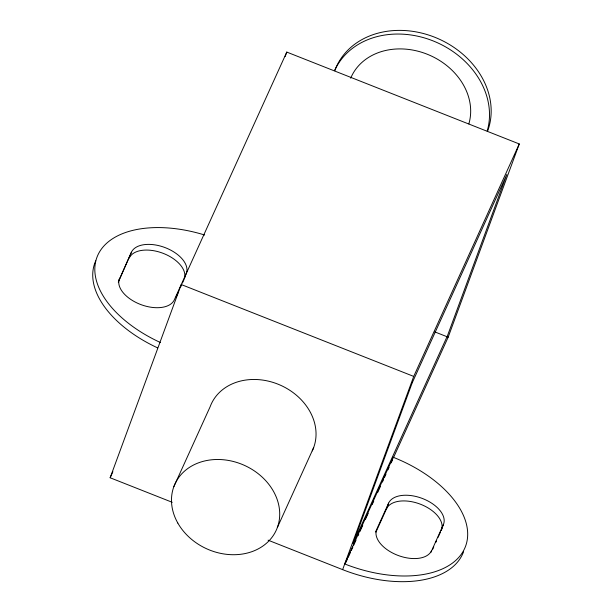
<?xml version="1.0" encoding="UTF-8"?>
<svg xmlns="http://www.w3.org/2000/svg" width="612" height="612" viewBox="0 0 612 612"><rect width="100%" height="100%" fill="white"/><g stroke="black" fill="none" stroke-linecap="round" stroke-linejoin="round"><path stroke-width="0.92" d="M118.414 281.466L131.404 252.259A29.43 16.708 20.2 0 1 165.676 247.822A29.43 16.708 20.2 0 1 186.102 273.87L184.311 278.743M118.307 282.17L131.404 252.259M172.255 502.307L110.145 477.758L181.236 284.534L413.72 376.411L519.267 143.958L286.783 52.081L174.313 299.842A29.43 16.708 20.2 0 1 140.041 304.271A29.43 16.708 20.2 0 1 119.608 278.223M285.138 56.572L286.783 52.081M268.087 540.174L342.628 569.634L413.72 376.411M393.164 457.248L344.717 563.95A102.992 58.484 20.2 0 0 464.669 548.428A102.992 58.484 20.2 0 0 393.164 457.248L391.076 462.932L392.652 459.467M375.929 531.514L376.533 529.885M393.439 457.73L448.175 337.181L519.267 143.958M386.532 508.794L388.62 503.11A29.43 16.708 20.2 0 1 422.892 498.673A29.43 16.708 20.2 0 1 443.317 524.729L441.229 530.413A29.43 16.708 20.2 0 0 420.804 504.357A29.43 16.708 20.2 0 0 386.532 508.794L375.913 532.165M430.932 552.315L443.317 524.729M176.149 296.866L178.513 291.672M180.471 287.349L181.657 284.748M182.437 283.019L184.013 279.554M110.145 477.758L112.899 471.684M173.846 486.655L210.184 406.636A55.677 45.785 24.4 0 1 279.822 384.933A55.677 45.785 24.4 0 1 312.242 450.914M277.343 527.559L313.681 447.533M345.78 562.696L347.356 559.223M348.144 557.486L350.5 552.284M351.288 550.548L352.864 547.074M353.652 545.346L356.016 540.136M357.989 535.798L358.777 534.069M359.955 531.461L362.717 525.394M365.471 519.32L368.225 513.246M372.165 504.571L373.741 501.106M377.68 492.431L380.442 486.356M382.408 482.019L383.594 479.418M384.382 477.681L385.95 474.208M387.924 469.871L389.102 467.27M388.62 503.11L376.831 529.074A29.43 16.708 20.2 0 0 397.257 555.13A29.43 16.708 20.2 0 0 431.529 550.693M432.585 549.454L433.763 546.853M435.729 542.53L436.517 540.794M438.085 537.336L440.441 532.142M434.864 331.918L448.175 337.181M350.691 78.183A63.449 52.181 24.4 0 1 426.526 53.955A63.449 52.181 24.4 0 1 468.838 123.899M463.59 551.626A102.992 58.484 20.2 0 1 342.628 569.634M129.308 257.943A29.43 16.708 20.2 0 1 162.869 253.23A29.43 16.708 20.2 0 1 184.334 278.751M160.52 342.567A102.992 58.484 20.2 0 1 97.346 256.275A102.992 58.484 20.2 0 1 204.638 235.008M157.559 347.846A102.992 58.484 20.2 0 1 95.74 260.827M334.55 70.732A82.23 67.626 24.4 0 1 432.959 40.851A82.23 67.626 24.4 0 1 487.183 131.052M334.818 70.51A82.23 67.626 24.4 0 1 434.619 37.194A82.23 67.626 24.4 0 1 487.68 130.922M412.266 382.691L353.009 543.754L447.556 335.544L506.812 174.489L412.266 382.691M177.817 523.061A55.677 45.785 24.4 0 0 271.483 537.994A55.677 45.785 24.4 0 0 227.488 460.27A55.677 45.785 24.4 0 0 177.817 523.061"/></g></svg>
